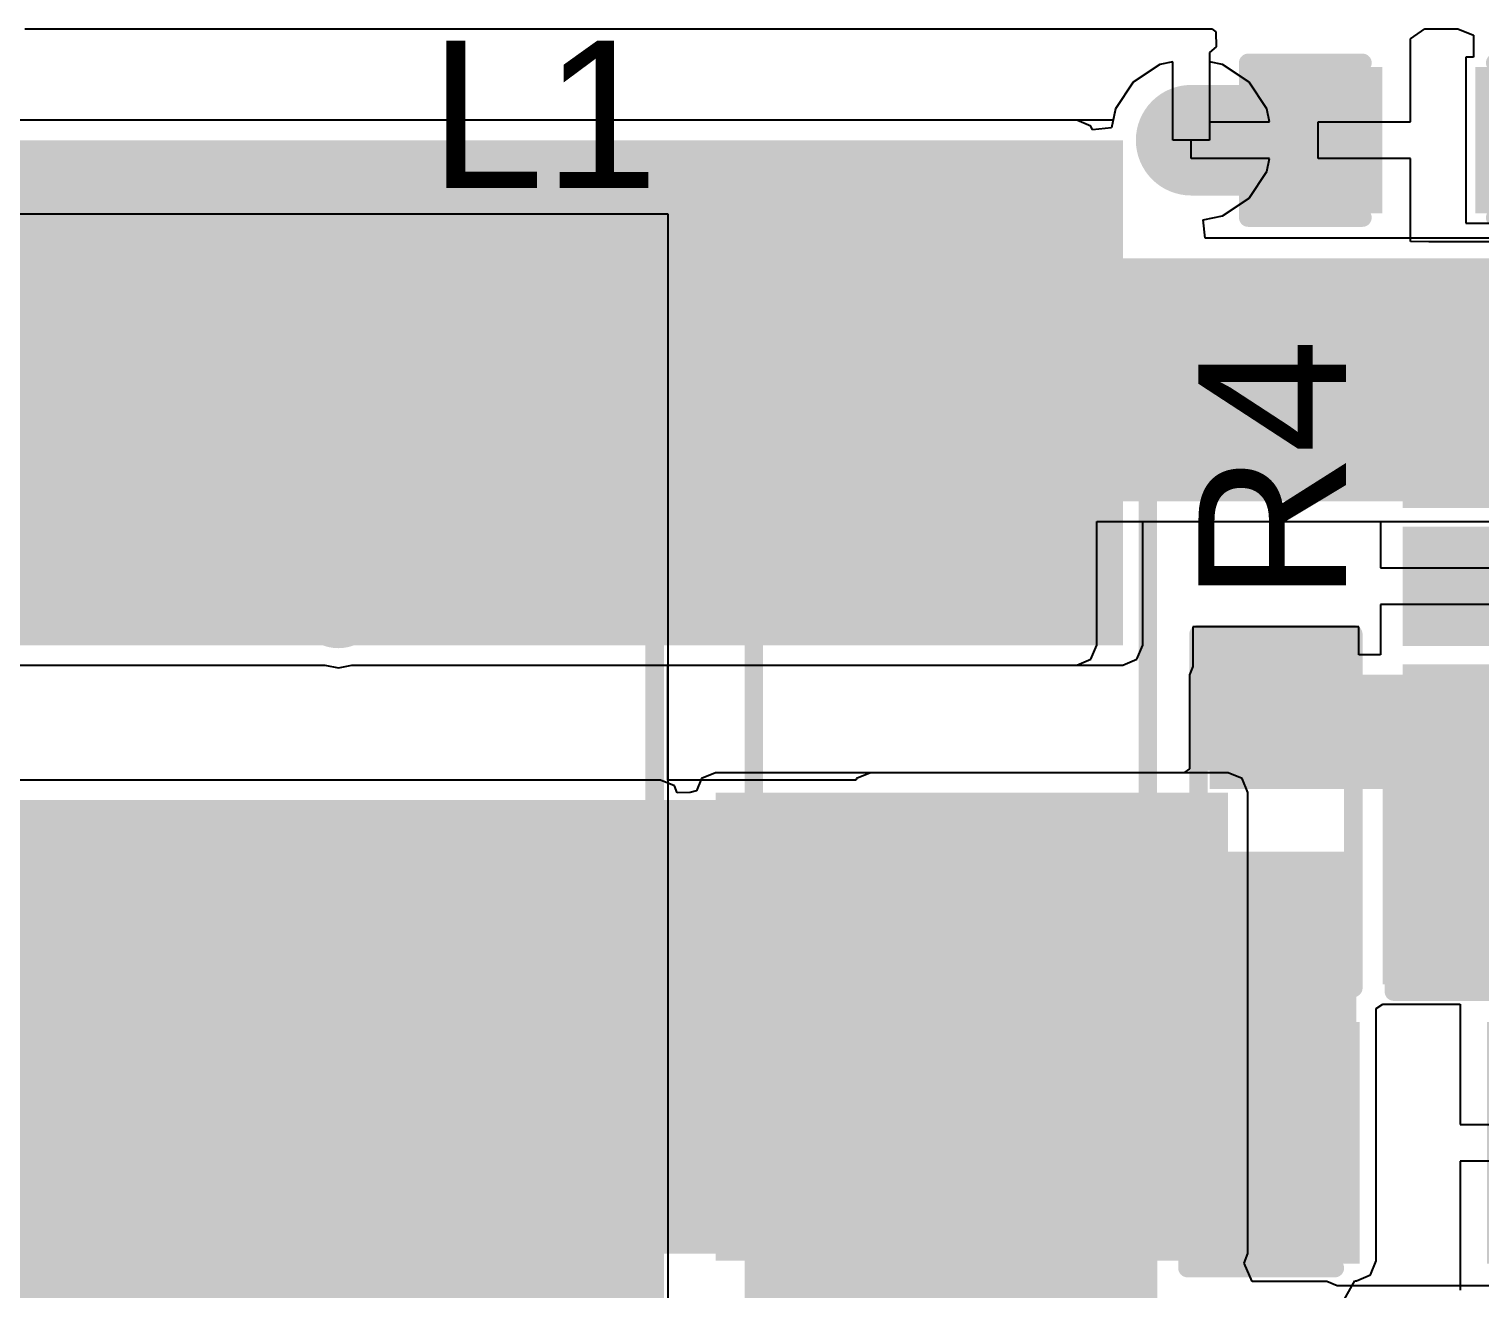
# Model space of a CAD drawing. Header units: millimetres. Extents: x -0.26 to 4.68, y -0.29 to 2.93.
# Drawn here: x 0.5137 to 0.9071, y 0.5146 to 0.8562 of the extents above; entities that cross this region are included whole.
import ezdxf

# ---------------------------------------------------------------- set-up
doc = ezdxf.new("R2010")
doc.units = ezdxf.units.MM
doc.header["$MEASUREMENT"] = 0
for name, color, linetype in [('BottomLayer', 5, 'Continuous'), ('BottomSolder', 6, 'Continuous'), ('TopLayer', 1, 'Continuous'), ('TopOverlay', 2, 'Continuous'), ('TopPaste', 8, 'Continuous'), ('TopSolder', 216, 'Continuous'), ('ViaHoleLayer', 16, 'Continuous')]:
    doc.layers.add(name, color=color, linetype=linetype)
doc.styles.add('Arial', font='arial.ttf', dxfattribs={"height": 0.2})

# ---------------------------------------------------------------- blocks, each defined once
blk = doc.blocks.new('C___0805_20')
at = {"layer": 'TopLayer'}
for points in [[(-0.06, 0.03), (-0.02, 0.03), (-0.02, -0.03), (-0.06, -0.03)], [(0.02, 0.03), (0.06, 0.03), (0.06, -0.03), (0.02, -0.03)]]:
    blk.add_hatch(color=1, dxfattribs=at).paths.add_polyline_path(points)
at = {"layer": 'TopPaste'}
for points in [[(-0.06, 0.03), (-0.02, 0.03), (-0.02, -0.03), (-0.06, -0.03)], [(0.02, 0.03), (0.06, 0.03), (0.06, -0.03), (0.02, -0.03)]]:
    blk.add_hatch(color=8, dxfattribs=at).paths.add_polyline_path(points)
at = {"layer": 'TopSolder'}
for points in [[(-0.06276, 0.03276), (-0.01724, 0.03276), (-0.01724, -0.03276), (-0.06276, -0.03276)], [(0.01724, 0.03276), (0.06276, 0.03276), (0.06276, -0.03276), (0.01724, -0.03276)]]:
    blk.add_hatch(color=216, dxfattribs=at).paths.add_polyline_path(points)
at = {"layer": 'TopOverlay', "const_width": 0.005}
for points in [[(-0.064, 0.034), (-0.024, 0.034)], [(-0.064, -0.034), (-0.064, 0.034)], [(0.024, 0.034), (0.064, 0.034)], [(0.064, -0.034), (0.064, 0.034)], [(-0.064, -0.034), (-0.024, -0.034)], [(0.024, -0.034), (0.064, -0.034)]]:
    blk.add_lwpolyline(points, dxfattribs=at)
at = {"layer": 'TopOverlay', "const_width": 0.0025}
for points in [[(-0.06525, 0.034, 1), (-0.06275, 0.034, 1)], [(-0.06525, 0.034, 1), (-0.06275, 0.034, 1)], [(-0.02525, 0.034, 1), (-0.02275, 0.034, 1)], [(0.02275, 0.034, 1), (0.02525, 0.034, 1)], [(0.06275, 0.034, 1), (0.06525, 0.034, 1)], [(0.06275, 0.034, 1), (0.06525, 0.034, 1)], [(-0.06525, -0.034, 1), (-0.06275, -0.034, 1)], [(-0.06525, -0.034, 1), (-0.06275, -0.034, 1)], [(-0.02525, -0.034, 1), (-0.02275, -0.034, 1)], [(0.02275, -0.034, 1), (0.02525, -0.034, 1)], [(0.06275, -0.034, 1), (0.06525, -0.034, 1)], [(0.06275, -0.034, 1), (0.06525, -0.034, 1)]]:
    blk.add_lwpolyline(points, format="xyb", close=True, dxfattribs=at)
blk = doc.blocks.new('SOT_23_6_34')
at = {"layer": 'TopLayer'}
for points in [[(-0.07559, 0.04961), (-0.02756, 0.04961), (-0.02756, 0.0252), (-0.07559, 0.0252)], [(0.02756, 0.04961), (0.07559, 0.04961), (0.07559, 0.0252), (0.02756, 0.0252)], [(-0.07559, 0.0122), (-0.02756, 0.0122), (-0.02756, -0.0122), (-0.07559, -0.0122)], [(0.02756, 0.0122), (0.07559, 0.0122), (0.07559, -0.0122), (0.02756, -0.0122)], [(-0.07559, -0.0252), (-0.02756, -0.0252), (-0.02756, -0.04961), (-0.07559, -0.04961)], [(0.02756, -0.0252), (0.07559, -0.0252), (0.07559, -0.04961), (0.02756, -0.04961)]]:
    blk.add_hatch(color=1, dxfattribs=at).paths.add_polyline_path(points)
at = {"layer": 'TopPaste'}
for points in [[(-0.07559, 0.04961), (-0.02756, 0.04961), (-0.02756, 0.0252), (-0.07559, 0.0252)], [(0.02756, 0.04961), (0.07559, 0.04961), (0.07559, 0.0252), (0.02756, 0.0252)], [(-0.07559, 0.0122), (-0.02756, 0.0122), (-0.02756, -0.0122), (-0.07559, -0.0122)], [(0.02756, 0.0122), (0.07559, 0.0122), (0.07559, -0.0122), (0.02756, -0.0122)], [(-0.07559, -0.0252), (-0.02756, -0.0252), (-0.02756, -0.04961), (-0.07559, -0.04961)], [(0.02756, -0.0252), (0.07559, -0.0252), (0.07559, -0.04961), (0.02756, -0.04961)]]:
    blk.add_hatch(color=8, dxfattribs=at).paths.add_polyline_path(points)
at = {"layer": 'TopSolder'}
for points in [[(-0.07959, 0.05361), (-0.02356, 0.05361), (-0.02356, 0.0212), (-0.07959, 0.0212)], [(0.02356, 0.05361), (0.07959, 0.05361), (0.07959, 0.0212), (0.02356, 0.0212)], [(-0.07959, 0.0162), (-0.02356, 0.0162), (-0.02356, -0.0162), (-0.07959, -0.0162)], [(0.02356, 0.0162), (0.07959, 0.0162), (0.07959, -0.0162), (0.02356, -0.0162)], [(-0.07959, -0.0212), (-0.02356, -0.0212), (-0.02356, -0.05361), (-0.07959, -0.05361)], [(0.02356, -0.0212), (0.07959, -0.0212), (0.07959, -0.05361), (0.02356, -0.05361)]]:
    blk.add_hatch(color=216, dxfattribs=at).paths.add_polyline_path(points)
at = {"layer": 'TopOverlay', "const_width": 0.005}
for points in [[(-0.035, 0.06), (0.034, 0.06)], [(-0.035, 0.05606), (-0.035, 0.06)], [(0.034, 0.05606), (0.034, 0.06)], [(-0.086, 0.043), (-0.081, 0.038)], [(-0.086, 0.033), (-0.086, 0.043)], [(-0.086, 0.033), (-0.081, 0.038)], [(-0.035, -0.06), (-0.035, -0.05606)], [(0.034, -0.06), (0.034, -0.05606)], [(-0.035, -0.06), (0.034, -0.06)]]:
    blk.add_lwpolyline(points, dxfattribs=at)
at = {"layer": 'TopOverlay', "const_width": 0.0025}
for points in [[(-0.03625, 0.06, 1), (-0.03375, 0.06, 1)], [(-0.03625, 0.06, 1), (-0.03375, 0.06, 1)], [(0.03275, 0.06, 1), (0.03525, 0.06, 1)], [(0.03275, 0.06, 1), (0.03525, 0.06, 1)], [(-0.03625, 0.05606, 1), (-0.03375, 0.05606, 1)], [(0.03275, 0.05606, 1), (0.03525, 0.05606, 1)], [(-0.08725, 0.043, 1), (-0.08475, 0.043, 1)], [(-0.08725, 0.043, 1), (-0.08475, 0.043, 1)], [(-0.08225, 0.038, 1), (-0.07975, 0.038, 1)], [(-0.08225, 0.038, 1), (-0.07975, 0.038, 1)], [(-0.08725, 0.033, 1), (-0.08475, 0.033, 1)], [(-0.08725, 0.033, 1), (-0.08475, 0.033, 1)], [(-0.03625, -0.05606, 1), (-0.03375, -0.05606, 1)], [(0.03275, -0.05606, 1), (0.03525, -0.05606, 1)], [(-0.03625, -0.06, 1), (-0.03375, -0.06, 1)], [(-0.03625, -0.06, 1), (-0.03375, -0.06, 1)], [(0.03275, -0.06, 1), (0.03525, -0.06, 1)], [(0.03275, -0.06, 1), (0.03525, -0.06, 1)]]:
    blk.add_lwpolyline(points, format="xyb", close=True, dxfattribs=at)
blk = doc.blocks.new('R___0603_78')
at = {"layer": 'TopLayer'}
for points in [[(-0.015, 0.0175), (-0.015, -0.0175), (-0.045, -0.0175), (-0.045, 0.0175)], [(0.045, 0.0175), (0.045, -0.0175), (0.015, -0.0175), (0.015, 0.0175)]]:
    blk.add_hatch(color=1, dxfattribs=at).paths.add_polyline_path(points)
at = {"layer": 'TopPaste'}
for points in [[(-0.015, 0.0175), (-0.015, -0.0175), (-0.045, -0.0175), (-0.045, 0.0175)], [(0.045, 0.0175), (0.045, -0.0175), (0.015, -0.0175), (0.015, 0.0175)]]:
    blk.add_hatch(color=8, dxfattribs=at).paths.add_polyline_path(points)
at = {"layer": 'TopSolder'}
for points in [[(-0.011, 0.0215), (-0.011, -0.0215), (-0.049, -0.0215), (-0.049, 0.0215)], [(0.049, 0.0215), (0.049, -0.0215), (0.011, -0.0215), (0.011, 0.0215)]]:
    blk.add_hatch(color=216, dxfattribs=at).paths.add_polyline_path(points)
at = {"layer": 'TopOverlay', "const_width": 0.005}
for points in [[(0.048, 0.021), (-0.048, 0.021)], [(-0.048, 0.021), (-0.048, -0.021)], [(0.048, 0.021), (0.048, -0.021)], [(0.048, -0.021), (-0.048, -0.021)]]:
    blk.add_lwpolyline(points, dxfattribs=at)
at = {"layer": 'TopOverlay', "const_width": 0.0025}
for points in [[(-0.04925, 0.021, 1), (-0.04675, 0.021, 1)], [(-0.04925, 0.021, 1), (-0.04675, 0.021, 1)], [(0.04675, 0.021, 1), (0.04925, 0.021, 1)], [(0.04675, 0.021, 1), (0.04925, 0.021, 1)], [(-0.04925, -0.021, 1), (-0.04675, -0.021, 1)], [(-0.04925, -0.021, 1), (-0.04675, -0.021, 1)], [(0.04675, -0.021, 1), (0.04925, -0.021, 1)], [(0.04675, -0.021, 1), (0.04925, -0.021, 1)]]:
    blk.add_lwpolyline(points, format="xyb", close=True, dxfattribs=at)
blk = doc.blocks.new('R___0603_79')
at = {"layer": 'TopLayer'}
for points in [[(-0.015, 0.0175), (-0.015, -0.0175), (-0.045, -0.0175), (-0.045, 0.0175)], [(0.045, 0.0175), (0.045, -0.0175), (0.015, -0.0175), (0.015, 0.0175)]]:
    blk.add_hatch(color=1, dxfattribs=at).paths.add_polyline_path(points)
at = {"layer": 'TopPaste'}
for points in [[(-0.015, 0.0175), (-0.015, -0.0175), (-0.045, -0.0175), (-0.045, 0.0175)], [(0.045, 0.0175), (0.045, -0.0175), (0.015, -0.0175), (0.015, 0.0175)]]:
    blk.add_hatch(color=8, dxfattribs=at).paths.add_polyline_path(points)
at = {"layer": 'TopSolder'}
for points in [[(-0.011, 0.0215), (-0.011, -0.0215), (-0.049, -0.0215), (-0.049, 0.0215)], [(0.049, 0.0215), (0.049, -0.0215), (0.011, -0.0215), (0.011, 0.0215)]]:
    blk.add_hatch(color=216, dxfattribs=at).paths.add_polyline_path(points)
at = {"layer": 'TopOverlay', "const_width": 0.005}
for points in [[(-0.048, 0.021), (0.048, 0.021)], [(-0.048, 0.021), (-0.048, -0.021)], [(0.048, 0.021), (0.048, -0.021)], [(-0.048, -0.021), (0.048, -0.021)]]:
    blk.add_lwpolyline(points, dxfattribs=at)
at = {"layer": 'TopOverlay', "const_width": 0.0025}
for points in [[(-0.04925, 0.021, 1), (-0.04675, 0.021, 1)], [(-0.04925, 0.021, 1), (-0.04675, 0.021, 1)], [(0.04675, 0.021, 1), (0.04925, 0.021, 1)], [(0.04675, 0.021, 1), (0.04925, 0.021, 1)], [(-0.04925, -0.021, 1), (-0.04675, -0.021, 1)], [(-0.04925, -0.021, 1), (-0.04675, -0.021, 1)], [(0.04675, -0.021, 1), (0.04925, -0.021, 1)], [(0.04675, -0.021, 1), (0.04925, -0.021, 1)]]:
    blk.add_lwpolyline(points, format="xyb", close=True, dxfattribs=at)
blk = doc.blocks.new('SMRH74_220MT_101')
at = {"layer": 'TopLayer'}
for points in [[(-0.16535, 0.04921), (-0.08661, 0.04921), (-0.08661, -0.04921), (-0.16535, -0.04921)], [(0.08661, 0.04921), (0.16535, 0.04921), (0.16535, -0.04921), (0.08661, -0.04921)]]:
    blk.add_hatch(color=1, dxfattribs=at).paths.add_polyline_path(points)
at = {"layer": 'TopPaste'}
for points in [[(-0.16535, 0.04921), (-0.08661, 0.04921), (-0.08661, -0.04921), (-0.16535, -0.04921)], [(0.08661, 0.04921), (0.16535, 0.04921), (0.16535, -0.04921), (0.08661, -0.04921)]]:
    blk.add_hatch(color=8, dxfattribs=at).paths.add_polyline_path(points)
at = {"layer": 'TopSolder'}
for points in [[(-0.16935, 0.05321), (-0.08261, 0.05321), (-0.08261, -0.05321), (-0.16935, -0.05321)], [(0.08261, 0.05321), (0.16935, 0.05321), (0.16935, -0.05321), (0.08261, -0.05321)]]:
    blk.add_hatch(color=216, dxfattribs=at).paths.add_polyline_path(points)
at = {"layer": 'TopOverlay', "const_width": 0.005}
for points in [[(-0.14764, 0.05736), (-0.14764, 0.14764)], [(0.14764, 0.14764), (-0.14764, 0.14764)], [(0.14764, 0.05736), (0.14764, 0.14764)], [(-0.14764, -0.14764), (-0.14764, -0.05736)], [(0.14764, -0.14764), (0.14764, -0.05736)], [(0.14764, -0.14764), (-0.14764, -0.14764)]]:
    blk.add_lwpolyline(points, dxfattribs=at)
at = {"layer": 'TopOverlay', "const_width": 0.0025}
for points in [[(-0.14889, 0.14764, 1), (-0.14639, 0.14764, 1)], [(-0.14889, 0.14764, 1), (-0.14639, 0.14764, 1)], [(0.14639, 0.14764, 1), (0.14889, 0.14764, 1)], [(0.14639, 0.14764, 1), (0.14889, 0.14764, 1)], [(-0.14889, 0.05736, 1), (-0.14639, 0.05736, 1)], [(0.14639, 0.05736, 1), (0.14889, 0.05736, 1)], [(-0.14889, -0.05736, 1), (-0.14639, -0.05736, 1)], [(0.14639, -0.05736, 1), (0.14889, -0.05736, 1)], [(-0.14889, -0.14764, 1), (-0.14639, -0.14764, 1)], [(-0.14889, -0.14764, 1), (-0.14639, -0.14764, 1)], [(0.14639, -0.14764, 1), (0.14889, -0.14764, 1)], [(0.14639, -0.14764, 1), (0.14889, -0.14764, 1)]]:
    blk.add_lwpolyline(points, format="xyb", close=True, dxfattribs=at)
blk = doc.blocks.new('SMA_144')
at = {"layer": 'TopLayer'}
for points in [[(-0.12795, 0.03346), (-0.02953, 0.03346), (-0.02953, -0.03346), (-0.12795, -0.03346)], [(0.02953, 0.03346), (0.12795, 0.03346), (0.12795, -0.03346), (0.02953, -0.03346)]]:
    blk.add_hatch(color=1, dxfattribs=at).paths.add_polyline_path(points)
at = {"layer": 'TopOverlay'}
for points in [[(-0.175, -0.05597), (-0.12906, -0.05597), (-0.12906, 0.05598), (-0.175, 0.05598)], [(-0.12992, 0.03638), (-0.1022, 0.03638), (-0.1022, 0.05598), (-0.12992, 0.05598)], [(-0.12992, -0.05598), (-0.1022, -0.05598), (-0.1022, -0.03638), (-0.12992, -0.03638)]]:
    blk.add_hatch(color=2, dxfattribs=at).paths.add_polyline_path(points)
at = {"layer": 'TopPaste'}
for points in [[(-0.12795, 0.03346), (-0.02953, 0.03346), (-0.02953, -0.03346), (-0.12795, -0.03346)], [(0.02953, 0.03346), (0.12795, 0.03346), (0.12795, -0.03346), (0.02953, -0.03346)]]:
    blk.add_hatch(color=8, dxfattribs=at).paths.add_polyline_path(points)
at = {"layer": 'TopSolder'}
for points in [[(-0.13195, 0.03746), (-0.02553, 0.03746), (-0.02553, -0.03746), (-0.13195, -0.03746)], [(0.02553, 0.03746), (0.13195, 0.03746), (0.13195, -0.03746), (0.02553, -0.03746)]]:
    blk.add_hatch(color=216, dxfattribs=at).paths.add_polyline_path(points)
at = {"layer": 'TopOverlay', "const_width": 0.005}
for points in [[(-0.10465, 0.05345), (0.08115, 0.05345)], [(0.08115, 0.05345), (0.08115, 0.03985)], [(0.08115, -0.03985), (0.08115, -0.05345)], [(-0.10465, -0.05345), (0.08115, -0.05345)]]:
    blk.add_lwpolyline(points, dxfattribs=at)
at = {"layer": 'TopOverlay', "const_width": 0.0025}
for points in [[(-0.1059, 0.05345, 1), (-0.1034, 0.05345, 1)], [(0.0799, 0.05345, 1), (0.0824, 0.05345, 1)], [(0.0799, 0.05345, 1), (0.0824, 0.05345, 1)], [(0.0799, 0.03985, 1), (0.0824, 0.03985, 1)], [(0.0799, -0.03985, 1), (0.0824, -0.03985, 1)], [(-0.1059, -0.05345, 1), (-0.1034, -0.05345, 1)], [(0.0799, -0.05345, 1), (0.0824, -0.05345, 1)], [(0.0799, -0.05345, 1), (0.0824, -0.05345, 1)]]:
    blk.add_lwpolyline(points, format="xyb", close=True, dxfattribs=at)
blk = doc.blocks.new('C___0603_166')
at = {"layer": 'TopLayer'}
for points in [[(-0.015, 0.0175), (-0.015, -0.0175), (-0.045, -0.0175), (-0.045, 0.0175)], [(0.045, 0.0175), (0.045, -0.0175), (0.015, -0.0175), (0.015, 0.0175)]]:
    blk.add_hatch(color=1, dxfattribs=at).paths.add_polyline_path(points)
at = {"layer": 'TopPaste'}
for points in [[(-0.015, 0.0175), (-0.015, -0.0175), (-0.045, -0.0175), (-0.045, 0.0175)], [(0.045, 0.0175), (0.045, -0.0175), (0.015, -0.0175), (0.015, 0.0175)]]:
    blk.add_hatch(color=8, dxfattribs=at).paths.add_polyline_path(points)
at = {"layer": 'TopSolder'}
for points in [[(-0.01264, 0.01986), (-0.01264, -0.01986), (-0.04736, -0.01986), (-0.04736, 0.01986)], [(0.04736, 0.01986), (0.04736, -0.01986), (0.01264, -0.01986), (0.01264, 0.01986)]]:
    blk.add_hatch(color=216, dxfattribs=at).paths.add_polyline_path(points)
at = {"layer": 'TopOverlay', "const_width": 0.005}
for points in [[(-0.049, 0.021), (-0.018, 0.021)], [(-0.049, -0.021), (-0.049, 0.021)], [(0.018, 0.021), (0.049, 0.021)], [(0.049, -0.021), (0.049, 0.021)], [(-0.049, -0.021), (-0.018, -0.021)], [(0.018, -0.021), (0.049, -0.021)]]:
    blk.add_lwpolyline(points, dxfattribs=at)
at = {"layer": 'TopOverlay', "const_width": 0.0025}
for points in [[(-0.05025, 0.021, 1), (-0.04775, 0.021, 1)], [(-0.05025, 0.021, 1), (-0.04775, 0.021, 1)], [(-0.01925, 0.021, 1), (-0.01675, 0.021, 1)], [(0.01675, 0.021, 1), (0.01925, 0.021, 1)], [(0.04775, 0.021, 1), (0.05025, 0.021, 1)], [(0.04775, 0.021, 1), (0.05025, 0.021, 1)], [(-0.05025, -0.021, 1), (-0.04775, -0.021, 1)], [(-0.05025, -0.021, 1), (-0.04775, -0.021, 1)], [(-0.01925, -0.021, 1), (-0.01675, -0.021, 1)], [(0.01675, -0.021, 1), (0.01925, -0.021, 1)], [(0.04775, -0.021, 1), (0.05025, -0.021, 1)], [(0.04775, -0.021, 1), (0.05025, -0.021, 1)]]:
    blk.add_lwpolyline(points, format="xyb", close=True, dxfattribs=at)

msp = doc.modelspace()

# ---------------------------------------------------------------- hatches: boundary and pattern name
at = {"layer": 'BottomLayer'}
h = msp.add_hatch(color=5, dxfattribs=at)
edge = h.paths.add_edge_path()
edge.add_arc((0.829, 0.826), 0.01181, 0, 360)
for points in [[(0.425, 0.689), (0.81047, 0.689), (0.81047, 0.826), (0.425, 0.826)], [(0.798, 0.728), (0.944, 0.728), (0.944, 0.794), (0.798, 0.794)], [(0.12982, 0.52395), (0.76282, 0.52395), (0.76282, 0.647), (0.12982, 0.647)], [(0.742, 0.52395), (0.839, 0.52395), (0.839, 0.649), (0.742, 0.649)]]:
    msp.add_hatch(color=5, dxfattribs=at).paths.add_polyline_path(points)
h = msp.add_hatch(color=5, dxfattribs=at)
edge = h.paths.add_edge_path()
edge.add_arc((0.59765, 0.812), 0.01181, 0, 360)
h = msp.add_hatch(color=5, dxfattribs=at)
edge = h.paths.add_edge_path()
edge.add_arc((0.63065, 0.813), 0.01181, 0, 360)
h = msp.add_hatch(color=5, dxfattribs=at)
edge = h.paths.add_edge_path()
edge.add_arc((0.59765, 0.784), 0.01181, 0, 360)
h = msp.add_hatch(color=5, dxfattribs=at)
edge = h.paths.add_edge_path()
edge.add_arc((0.63065, 0.785), 0.01181, 0, 360)
h = msp.add_hatch(color=5, dxfattribs=at)
edge = h.paths.add_edge_path()
edge.add_arc((0.817, 0.778), 0.01181, 0, 360)
h = msp.add_hatch(color=5, dxfattribs=at)
edge = h.paths.add_edge_path()
edge.add_arc((0.845, 0.778), 0.01181, 0, 360)
h = msp.add_hatch(color=5, dxfattribs=at)
edge = h.paths.add_edge_path()
edge.add_arc((0.873, 0.778), 0.01181, 0, 360)
h = msp.add_hatch(color=5, dxfattribs=at)
edge = h.paths.add_edge_path()
edge.add_arc((0.901, 0.778), 0.01181, 0, 360)
h = msp.add_hatch(color=5, dxfattribs=at)
edge = h.paths.add_edge_path()
edge.add_arc((0.59765, 0.756), 0.01181, 0, 360)
h = msp.add_hatch(color=5, dxfattribs=at)
edge = h.paths.add_edge_path()
edge.add_arc((0.63065, 0.757), 0.01181, 0, 360)
h = msp.add_hatch(color=5, dxfattribs=at)
edge = h.paths.add_edge_path()
edge.add_arc((0.59765, 0.728), 0.01181, 0, 360)
h = msp.add_hatch(color=5, dxfattribs=at)
edge = h.paths.add_edge_path()
edge.add_arc((0.63065, 0.729), 0.01181, 0, 360)
h = msp.add_hatch(color=5, dxfattribs=at)
edge = h.paths.add_edge_path()
edge.add_arc((0.63065, 0.701), 0.01181, 0, 360)
h = msp.add_hatch(color=5, dxfattribs=at)
edge = h.paths.add_edge_path()
edge.add_arc((0.59765, 0.7), 0.01181, 0, 360)
h = msp.add_hatch(color=5, dxfattribs=at)
edge = h.paths.add_edge_path()
edge.add_arc((0.71365, 0.635), 0.01181, 0, 360)
h = msp.add_hatch(color=5, dxfattribs=at)
edge = h.paths.add_edge_path()
edge.add_arc((0.814, 0.635), 0.01181, 0, 360)
h = msp.add_hatch(color=5, dxfattribs=at)
edge = h.paths.add_edge_path()
edge.add_arc((0.71365, 0.61), 0.01181, 0, 360)
h = msp.add_hatch(color=5, dxfattribs=at)
edge = h.paths.add_edge_path()
edge.add_arc((0.814, 0.61), 0.01181, 0, 360)
h = msp.add_hatch(color=5, dxfattribs=at)
edge = h.paths.add_edge_path()
edge.add_arc((0.71365, 0.585), 0.01181, 0, 360)
h = msp.add_hatch(color=5, dxfattribs=at)
edge = h.paths.add_edge_path()
edge.add_arc((0.814, 0.585), 0.01181, 0, 360)
h = msp.add_hatch(color=5, dxfattribs=at)
edge = h.paths.add_edge_path()
edge.add_arc((0.71365, 0.56), 0.01181, 0, 360)
h = msp.add_hatch(color=5, dxfattribs=at)
edge = h.paths.add_edge_path()
edge.add_arc((0.814, 0.56), 0.01181, 0, 360)
h = msp.add_hatch(color=5, dxfattribs=at)
edge = h.paths.add_edge_path()
edge.add_arc((0.71365, 0.535), 0.01181, 0, 360)
h = msp.add_hatch(color=5, dxfattribs=at)
edge = h.paths.add_edge_path()
edge.add_arc((0.814, 0.535), 0.01181, 0, 360)
at = {"layer": 'BottomSolder'}
h = msp.add_hatch(color=6, dxfattribs=at)
edge = h.paths.add_edge_path()
edge.add_arc((0.829, 0.826), 0.00591, 0, 360)
h = msp.add_hatch(color=6, dxfattribs=at)
edge = h.paths.add_edge_path()
edge.add_arc((0.63065, 0.813), 0.00591, 0, 360)
h = msp.add_hatch(color=6, dxfattribs=at)
edge = h.paths.add_edge_path()
edge.add_arc((0.59765, 0.812), 0.00591, 0, 360)
h = msp.add_hatch(color=6, dxfattribs=at)
edge = h.paths.add_edge_path()
edge.add_arc((0.63065, 0.785), 0.00591, 0, 360)
h = msp.add_hatch(color=6, dxfattribs=at)
edge = h.paths.add_edge_path()
edge.add_arc((0.59765, 0.784), 0.00591, 0, 360)
h = msp.add_hatch(color=6, dxfattribs=at)
edge = h.paths.add_edge_path()
edge.add_arc((0.817, 0.778), 0.00591, 0, 360)
h = msp.add_hatch(color=6, dxfattribs=at)
edge = h.paths.add_edge_path()
edge.add_arc((0.845, 0.778), 0.00591, 0, 360)
h = msp.add_hatch(color=6, dxfattribs=at)
edge = h.paths.add_edge_path()
edge.add_arc((0.873, 0.778), 0.00591, 0, 360)
h = msp.add_hatch(color=6, dxfattribs=at)
edge = h.paths.add_edge_path()
edge.add_arc((0.901, 0.778), 0.00591, 0, 360)
h = msp.add_hatch(color=6, dxfattribs=at)
edge = h.paths.add_edge_path()
edge.add_arc((0.59765, 0.756), 0.00591, 0, 360)
h = msp.add_hatch(color=6, dxfattribs=at)
edge = h.paths.add_edge_path()
edge.add_arc((0.63065, 0.757), 0.00591, 0, 360)
h = msp.add_hatch(color=6, dxfattribs=at)
edge = h.paths.add_edge_path()
edge.add_arc((0.59765, 0.728), 0.00591, 0, 360)
h = msp.add_hatch(color=6, dxfattribs=at)
edge = h.paths.add_edge_path()
edge.add_arc((0.63065, 0.729), 0.00591, 0, 360)
h = msp.add_hatch(color=6, dxfattribs=at)
edge = h.paths.add_edge_path()
edge.add_arc((0.59765, 0.7), 0.00591, 0, 360)
h = msp.add_hatch(color=6, dxfattribs=at)
edge = h.paths.add_edge_path()
edge.add_arc((0.63065, 0.701), 0.00591, 0, 360)
h = msp.add_hatch(color=6, dxfattribs=at)
edge = h.paths.add_edge_path()
edge.add_arc((0.71365, 0.635), 0.00591, 0, 360)
h = msp.add_hatch(color=6, dxfattribs=at)
edge = h.paths.add_edge_path()
edge.add_arc((0.814, 0.635), 0.00591, 0, 360)
h = msp.add_hatch(color=6, dxfattribs=at)
edge = h.paths.add_edge_path()
edge.add_arc((0.71365, 0.61), 0.00591, 0, 360)
h = msp.add_hatch(color=6, dxfattribs=at)
edge = h.paths.add_edge_path()
edge.add_arc((0.814, 0.61), 0.00591, 0, 360)
h = msp.add_hatch(color=6, dxfattribs=at)
edge = h.paths.add_edge_path()
edge.add_arc((0.71365, 0.585), 0.00591, 0, 360)
h = msp.add_hatch(color=6, dxfattribs=at)
edge = h.paths.add_edge_path()
edge.add_arc((0.814, 0.585), 0.00591, 0, 360)
h = msp.add_hatch(color=6, dxfattribs=at)
edge = h.paths.add_edge_path()
edge.add_arc((0.71365, 0.56), 0.00591, 0, 360)
h = msp.add_hatch(color=6, dxfattribs=at)
edge = h.paths.add_edge_path()
edge.add_arc((0.814, 0.56), 0.00591, 0, 360)
h = msp.add_hatch(color=6, dxfattribs=at)
edge = h.paths.add_edge_path()
edge.add_arc((0.71365, 0.535), 0.00591, 0, 360)
h = msp.add_hatch(color=6, dxfattribs=at)
edge = h.paths.add_edge_path()
edge.add_arc((0.814, 0.535), 0.00591, 0, 360)
at = {"layer": 'TopLayer'}
h = msp.add_hatch(color=1, dxfattribs=at)
edge = h.paths.add_edge_path()
edge.add_arc((0.829, 0.826), 0.01181, 0, 360)
for points in [[(0.425, 0.689), (0.798, 0.689), (0.798, 0.826), (0.425, 0.826)], [(0.943, 0.793), (0.788, 0.793), (0.788, 0.728), (0.943, 0.728)], [(0.834, 0.65), (0.94, 0.65), (0.94, 0.681), (0.834, 0.681)], [(0.92, 0.597), (0.92, 0.681), (0.881, 0.681), (0.881, 0.597)], [(0.38818, 0.427), (0.685, 0.427), (0.685, 0.647), (0.38818, 0.647)], [(0.7, 0.621), (0.827, 0.621), (0.827, 0.649), (0.7, 0.649)], [(0.723, 0.59), (0.799, 0.59), (0.799, 0.649), (0.723, 0.649)], [(0.7, 0.522), (0.87382, 0.522), (0.87382, 0.632), (0.7, 0.632)]]:
    msp.add_hatch(color=1, dxfattribs=at).paths.add_polyline_path(points)
h = msp.add_hatch(color=1, dxfattribs=at)
edge = h.paths.add_edge_path()
edge.add_arc((0.59765, 0.812), 0.01181, 0, 360)
h = msp.add_hatch(color=1, dxfattribs=at)
edge = h.paths.add_edge_path()
edge.add_arc((0.63065, 0.813), 0.01181, 0, 360)
h = msp.add_hatch(color=1, dxfattribs=at)
edge = h.paths.add_edge_path()
edge.add_arc((0.59765, 0.784), 0.01181, 0, 360)
h = msp.add_hatch(color=1, dxfattribs=at)
edge = h.paths.add_edge_path()
edge.add_arc((0.63065, 0.785), 0.01181, 0, 360)
h = msp.add_hatch(color=1, dxfattribs=at)
edge = h.paths.add_edge_path()
edge.add_arc((0.817, 0.778), 0.01181, 0, 360)
h = msp.add_hatch(color=1, dxfattribs=at)
edge = h.paths.add_edge_path()
edge.add_arc((0.845, 0.778), 0.01181, 0, 360)
h = msp.add_hatch(color=1, dxfattribs=at)
edge = h.paths.add_edge_path()
edge.add_arc((0.873, 0.778), 0.01181, 0, 360)
h = msp.add_hatch(color=1, dxfattribs=at)
edge = h.paths.add_edge_path()
edge.add_arc((0.901, 0.778), 0.01181, 0, 360)
h = msp.add_hatch(color=1, dxfattribs=at)
edge = h.paths.add_edge_path()
edge.add_arc((0.59765, 0.756), 0.01181, 0, 360)
h = msp.add_hatch(color=1, dxfattribs=at)
edge = h.paths.add_edge_path()
edge.add_arc((0.63065, 0.757), 0.01181, 0, 360)
h = msp.add_hatch(color=1, dxfattribs=at)
edge = h.paths.add_edge_path()
edge.add_arc((0.59765, 0.728), 0.01181, 0, 360)
h = msp.add_hatch(color=1, dxfattribs=at)
edge = h.paths.add_edge_path()
edge.add_arc((0.63065, 0.729), 0.01181, 0, 360)
h = msp.add_hatch(color=1, dxfattribs=at)
edge = h.paths.add_edge_path()
edge.add_arc((0.63065, 0.701), 0.01181, 0, 360)
h = msp.add_hatch(color=1, dxfattribs=at)
edge = h.paths.add_edge_path()
edge.add_arc((0.59765, 0.7), 0.01181, 0, 360)
h = msp.add_hatch(color=1, dxfattribs=at)
edge = h.paths.add_edge_path()
edge.add_arc((0.71365, 0.635), 0.01181, 0, 360)
h = msp.add_hatch(color=1, dxfattribs=at)
edge = h.paths.add_edge_path()
edge.add_arc((0.814, 0.635), 0.01181, 0, 360)
h = msp.add_hatch(color=1, dxfattribs=at)
edge = h.paths.add_edge_path()
edge.add_arc((0.71365, 0.61), 0.01181, 0, 360)
h = msp.add_hatch(color=1, dxfattribs=at)
edge = h.paths.add_edge_path()
edge.add_arc((0.814, 0.61), 0.01181, 0, 360)
h = msp.add_hatch(color=1, dxfattribs=at)
edge = h.paths.add_edge_path()
edge.add_arc((0.71365, 0.585), 0.01181, 0, 360)
h = msp.add_hatch(color=1, dxfattribs=at)
edge = h.paths.add_edge_path()
edge.add_arc((0.814, 0.585), 0.01181, 0, 360)
h = msp.add_hatch(color=1, dxfattribs=at)
edge = h.paths.add_edge_path()
edge.add_arc((0.71365, 0.56), 0.01181, 0, 360)
h = msp.add_hatch(color=1, dxfattribs=at)
edge = h.paths.add_edge_path()
edge.add_arc((0.814, 0.56), 0.01181, 0, 360)
h = msp.add_hatch(color=1, dxfattribs=at)
edge = h.paths.add_edge_path()
edge.add_arc((0.71365, 0.535), 0.01181, 0, 360)
h = msp.add_hatch(color=1, dxfattribs=at)
edge = h.paths.add_edge_path()
edge.add_arc((0.814, 0.535), 0.01181, 0, 360)
at = {"layer": 'TopSolder'}
h = msp.add_hatch(color=216, dxfattribs=at)
edge = h.paths.add_edge_path()
edge.add_arc((0.829, 0.826), 0.00591, 0, 360)
h = msp.add_hatch(color=216, dxfattribs=at)
edge = h.paths.add_edge_path()
edge.add_arc((0.63065, 0.813), 0.00591, 0, 360)
h = msp.add_hatch(color=216, dxfattribs=at)
edge = h.paths.add_edge_path()
edge.add_arc((0.59765, 0.812), 0.00591, 0, 360)
h = msp.add_hatch(color=216, dxfattribs=at)
edge = h.paths.add_edge_path()
edge.add_arc((0.63065, 0.785), 0.00591, 0, 360)
h = msp.add_hatch(color=216, dxfattribs=at)
edge = h.paths.add_edge_path()
edge.add_arc((0.59765, 0.784), 0.00591, 0, 360)
h = msp.add_hatch(color=216, dxfattribs=at)
edge = h.paths.add_edge_path()
edge.add_arc((0.817, 0.778), 0.00591, 0, 360)
h = msp.add_hatch(color=216, dxfattribs=at)
edge = h.paths.add_edge_path()
edge.add_arc((0.845, 0.778), 0.00591, 0, 360)
h = msp.add_hatch(color=216, dxfattribs=at)
edge = h.paths.add_edge_path()
edge.add_arc((0.873, 0.778), 0.00591, 0, 360)
h = msp.add_hatch(color=216, dxfattribs=at)
edge = h.paths.add_edge_path()
edge.add_arc((0.901, 0.778), 0.00591, 0, 360)
h = msp.add_hatch(color=216, dxfattribs=at)
edge = h.paths.add_edge_path()
edge.add_arc((0.59765, 0.756), 0.00591, 0, 360)
h = msp.add_hatch(color=216, dxfattribs=at)
edge = h.paths.add_edge_path()
edge.add_arc((0.63065, 0.757), 0.00591, 0, 360)
h = msp.add_hatch(color=216, dxfattribs=at)
edge = h.paths.add_edge_path()
edge.add_arc((0.59765, 0.728), 0.00591, 0, 360)
h = msp.add_hatch(color=216, dxfattribs=at)
edge = h.paths.add_edge_path()
edge.add_arc((0.63065, 0.729), 0.00591, 0, 360)
h = msp.add_hatch(color=216, dxfattribs=at)
edge = h.paths.add_edge_path()
edge.add_arc((0.59765, 0.7), 0.00591, 0, 360)
h = msp.add_hatch(color=216, dxfattribs=at)
edge = h.paths.add_edge_path()
edge.add_arc((0.63065, 0.701), 0.00591, 0, 360)
h = msp.add_hatch(color=216, dxfattribs=at)
edge = h.paths.add_edge_path()
edge.add_arc((0.71365, 0.635), 0.00591, 0, 360)
h = msp.add_hatch(color=216, dxfattribs=at)
edge = h.paths.add_edge_path()
edge.add_arc((0.814, 0.635), 0.00591, 0, 360)
h = msp.add_hatch(color=216, dxfattribs=at)
edge = h.paths.add_edge_path()
edge.add_arc((0.71365, 0.61), 0.00591, 0, 360)
h = msp.add_hatch(color=216, dxfattribs=at)
edge = h.paths.add_edge_path()
edge.add_arc((0.814, 0.61), 0.00591, 0, 360)
h = msp.add_hatch(color=216, dxfattribs=at)
edge = h.paths.add_edge_path()
edge.add_arc((0.71365, 0.585), 0.00591, 0, 360)
h = msp.add_hatch(color=216, dxfattribs=at)
edge = h.paths.add_edge_path()
edge.add_arc((0.814, 0.585), 0.00591, 0, 360)
h = msp.add_hatch(color=216, dxfattribs=at)
edge = h.paths.add_edge_path()
edge.add_arc((0.71365, 0.56), 0.00591, 0, 360)
h = msp.add_hatch(color=216, dxfattribs=at)
edge = h.paths.add_edge_path()
edge.add_arc((0.814, 0.56), 0.00591, 0, 360)
h = msp.add_hatch(color=216, dxfattribs=at)
edge = h.paths.add_edge_path()
edge.add_arc((0.71365, 0.535), 0.00591, 0, 360)
h = msp.add_hatch(color=216, dxfattribs=at)
edge = h.paths.add_edge_path()
edge.add_arc((0.814, 0.535), 0.00591, 0, 360)
at = {"layer": 'ViaHoleLayer'}
h = msp.add_hatch(color=16, dxfattribs=at)
edge = h.paths.add_edge_path()
edge.add_arc((0.829, 0.826), 0.00591, 0, 360)
h = msp.add_hatch(color=16, dxfattribs=at)
edge = h.paths.add_edge_path()
edge.add_arc((0.63065, 0.813), 0.00591, 0, 360)
h = msp.add_hatch(color=16, dxfattribs=at)
edge = h.paths.add_edge_path()
edge.add_arc((0.59765, 0.812), 0.00591, 0, 360)
h = msp.add_hatch(color=16, dxfattribs=at)
edge = h.paths.add_edge_path()
edge.add_arc((0.63065, 0.785), 0.00591, 0, 360)
h = msp.add_hatch(color=16, dxfattribs=at)
edge = h.paths.add_edge_path()
edge.add_arc((0.59765, 0.784), 0.00591, 0, 360)
h = msp.add_hatch(color=16, dxfattribs=at)
edge = h.paths.add_edge_path()
edge.add_arc((0.817, 0.778), 0.00591, 0, 360)
h = msp.add_hatch(color=16, dxfattribs=at)
edge = h.paths.add_edge_path()
edge.add_arc((0.845, 0.778), 0.00591, 0, 360)
h = msp.add_hatch(color=16, dxfattribs=at)
edge = h.paths.add_edge_path()
edge.add_arc((0.873, 0.778), 0.00591, 0, 360)
h = msp.add_hatch(color=16, dxfattribs=at)
edge = h.paths.add_edge_path()
edge.add_arc((0.901, 0.778), 0.00591, 0, 360)
h = msp.add_hatch(color=16, dxfattribs=at)
edge = h.paths.add_edge_path()
edge.add_arc((0.59765, 0.756), 0.00591, 0, 360)
h = msp.add_hatch(color=16, dxfattribs=at)
edge = h.paths.add_edge_path()
edge.add_arc((0.63065, 0.757), 0.00591, 0, 360)
h = msp.add_hatch(color=16, dxfattribs=at)
edge = h.paths.add_edge_path()
edge.add_arc((0.59765, 0.728), 0.00591, 0, 360)
h = msp.add_hatch(color=16, dxfattribs=at)
edge = h.paths.add_edge_path()
edge.add_arc((0.63065, 0.729), 0.00591, 0, 360)
h = msp.add_hatch(color=16, dxfattribs=at)
edge = h.paths.add_edge_path()
edge.add_arc((0.59765, 0.7), 0.00591, 0, 360)
h = msp.add_hatch(color=16, dxfattribs=at)
edge = h.paths.add_edge_path()
edge.add_arc((0.63065, 0.701), 0.00591, 0, 360)
h = msp.add_hatch(color=16, dxfattribs=at)
edge = h.paths.add_edge_path()
edge.add_arc((0.71365, 0.635), 0.00591, 0, 360)
h = msp.add_hatch(color=16, dxfattribs=at)
edge = h.paths.add_edge_path()
edge.add_arc((0.814, 0.635), 0.00591, 0, 360)
h = msp.add_hatch(color=16, dxfattribs=at)
edge = h.paths.add_edge_path()
edge.add_arc((0.71365, 0.61), 0.00591, 0, 360)
h = msp.add_hatch(color=16, dxfattribs=at)
edge = h.paths.add_edge_path()
edge.add_arc((0.814, 0.61), 0.00591, 0, 360)
h = msp.add_hatch(color=16, dxfattribs=at)
edge = h.paths.add_edge_path()
edge.add_arc((0.71365, 0.585), 0.00591, 0, 360)
h = msp.add_hatch(color=16, dxfattribs=at)
edge = h.paths.add_edge_path()
edge.add_arc((0.814, 0.585), 0.00591, 0, 360)
h = msp.add_hatch(color=16, dxfattribs=at)
edge = h.paths.add_edge_path()
edge.add_arc((0.71365, 0.56), 0.00591, 0, 360)
h = msp.add_hatch(color=16, dxfattribs=at)
edge = h.paths.add_edge_path()
edge.add_arc((0.814, 0.56), 0.00591, 0, 360)
h = msp.add_hatch(color=16, dxfattribs=at)
edge = h.paths.add_edge_path()
edge.add_arc((0.71365, 0.535), 0.00591, 0, 360)
h = msp.add_hatch(color=16, dxfattribs=at)
edge = h.paths.add_edge_path()
edge.add_arc((0.814, 0.535), 0.00591, 0, 360)

# ---------------------------------------------------------------- linework, layer by layer
at = {"layer": 'BottomLayer'}
for p, q in [((0.82049, 0.84655), (0.81328, 0.84172)), ((0.824, 0.84724), (0.82049, 0.84655)), ((0.824, 0.826), (0.824, 0.84724)), ((0.83751, 0.84655), (0.834, 0.84724)), ((0.834, 0.84724), (0.834, 0.831)), ((0.84472, 0.84172), (0.83751, 0.84655)), ((0.81328, 0.84172), (0.80845, 0.83451)), ((0.84955, 0.83451), (0.84472, 0.84172)), ((0.80845, 0.83451), (0.80784, 0.83141)), ((0.85024, 0.831), (0.84955, 0.83451)), ((0.80784, 0.83141), (0.43671, 0.83141)), ((0.834, 0.831), (0.85024, 0.831)), ((0.829, 0.826), (0.824, 0.826)), ((0.829, 0.821), (0.829, 0.826)), ((0.85024, 0.821), (0.829, 0.821)), ((0.84955, 0.81749), (0.85024, 0.821)), ((0.84472, 0.81028), (0.84955, 0.81749)), ((0.83751, 0.80545), (0.84472, 0.81028)), ((0.387, 0.806), (0.687, 0.806)), ((0.687, 0.806), (0.687, 0.502)), ((0.83227, 0.80441), (0.83751, 0.80545)), ((0.83276, 0.79941), (0.83227, 0.80441)), ((0.944, 0.79941), (0.83276, 0.79941)), ((0.81589, 0.689), (0.81589, 0.72259)), ((0.81589, 0.72259), (0.93351, 0.72259)), ((0.8143, 0.68517), (0.81589, 0.689)), ((0.81047, 0.68359), (0.8143, 0.68517)), ((0.687, 0.65241), (0.687, 0.68359)), ((0.687, 0.68359), (0.81047, 0.68359)), ((0.742, 0.65441), (0.73817, 0.65283)), ((0.839, 0.65441), (0.742, 0.65441)), ((0.84283, 0.65283), (0.839, 0.65441)), ((0.738, 0.65241), (0.687, 0.65241)), ((0.73817, 0.65283), (0.738, 0.65241)), ((0.84441, 0.649), (0.84283, 0.65283)), ((0.84441, 0.52395), (0.84441, 0.649)), ((0.84334, 0.52136), (0.84441, 0.52395)), ((0.8456, 0.51636), (0.84334, 0.52136)), ((0.86582, 0.51636), (0.8456, 0.51636)), ((0.86861, 0.51521), (0.86582, 0.51636)), ((0.95035, 0.51521), (0.86861, 0.51521))]:
    msp.add_line(p, q, dxfattribs=at)
at = {"layer": 'TopLayer'}
for p, q in [((0.51262, 0.85618), (0.54695, 0.85618)), ((0.54695, 0.85618), (0.54699, 0.85618)), ((0.54699, 0.85618), (0.55195, 0.85618)), ((0.55195, 0.85618), (0.55199, 0.85618)), ((0.55199, 0.85618), (0.58632, 0.85618)), ((0.58632, 0.85618), (0.58636, 0.85618)), ((0.58636, 0.85618), (0.59132, 0.85618)), ((0.59132, 0.85618), (0.59136, 0.85618)), ((0.59136, 0.85618), (0.62569, 0.85618)), ((0.62569, 0.85618), (0.62573, 0.85618)), ((0.62573, 0.85618), (0.63069, 0.85618)), ((0.63069, 0.85618), (0.63073, 0.85618)), ((0.63073, 0.85618), (0.66506, 0.85618)), ((0.66506, 0.85618), (0.6651, 0.85618)), ((0.6651, 0.85618), (0.67006, 0.85618)), ((0.67006, 0.85618), (0.6701, 0.85618)), ((0.6701, 0.85618), (0.70447, 0.85618)), ((0.70447, 0.85618), (0.70447, 0.85618)), ((0.70447, 0.85618), (0.70943, 0.85618)), ((0.70943, 0.85618), (0.70943, 0.85618)), ((0.70943, 0.85618), (0.7438, 0.85618)), ((0.7438, 0.85618), (0.74384, 0.85618)), ((0.74384, 0.85618), (0.7488, 0.85618)), ((0.7488, 0.85618), (0.74884, 0.85618)), ((0.74884, 0.85618), (0.78317, 0.85618)), ((0.78317, 0.85618), (0.78321, 0.85618)), ((0.78321, 0.85618), (0.78817, 0.85618)), ((0.78817, 0.85618), (0.78821, 0.85618)), ((0.78821, 0.85618), (0.82254, 0.85618)), ((0.82254, 0.85618), (0.82258, 0.85618)), ((0.82258, 0.85618), (0.82754, 0.85618)), ((0.82754, 0.85618), (0.82758, 0.85618)), ((0.82758, 0.85618), (0.83459, 0.85618)), ((0.83459, 0.85618), (0.83568, 0.85543)), ((0.83568, 0.85543), (0.83583, 0.85134)), ((0.88848, 0.8535), (0.89238, 0.85618)), ((0.89238, 0.85618), (0.90064, 0.85618)), ((0.90064, 0.85618), (0.90132, 0.85618)), ((0.90132, 0.85618), (0.90564, 0.85454)), ((0.90564, 0.85454), (0.90564, 0.8485)), ((0.83583, 0.85134), (0.834, 0.8498)), ((0.834, 0.8498), (0.834, 0.826)), ((0.88848, 0.85118), (0.88848, 0.8535)), ((0.88848, 0.831), (0.88848, 0.85118)), ((0.82049, 0.84655), (0.81328, 0.84172)), ((0.824, 0.84724), (0.82049, 0.84655)), ((0.824, 0.826), (0.824, 0.84724)), ((0.90564, 0.8485), (0.90348, 0.8485)), ((0.90348, 0.8485), (0.90348, 0.8035)), ((0.81328, 0.84172), (0.80845, 0.83451)), ((0.80845, 0.83451), (0.80743, 0.82936)), ((0.798, 0.83141), (0.43671, 0.83141)), ((0.80183, 0.82983), (0.798, 0.83141)), ((0.86348, 0.821), (0.86348, 0.831)), ((0.86348, 0.831), (0.88848, 0.831)), ((0.80223, 0.82885), (0.80183, 0.82983)), ((0.80743, 0.82936), (0.80223, 0.82885)), ((0.834, 0.826), (0.824, 0.826)), ((0.88848, 0.821), (0.86348, 0.821)), ((0.88848, 0.80341), (0.88848, 0.821)), ((0.88848, 0.7985), (0.88848, 0.80341)), ((0.90348, 0.8035), (0.94348, 0.8035)), ((0.89345, 0.79841), (0.88848, 0.7985)), ((0.943, 0.79841), (0.89345, 0.79841)), ((0.80341, 0.689), (0.80341, 0.72259)), ((0.80341, 0.72259), (0.88041, 0.72259)), ((0.88041, 0.72259), (0.88041, 0.71)), ((0.88041, 0.71), (0.91443, 0.71)), ((0.91443, 0.7), (0.88041, 0.7)), ((0.88041, 0.7), (0.88041, 0.68641)), ((0.8745, 0.694), (0.8295, 0.694)), ((0.8295, 0.694), (0.8295, 0.6832)), ((0.8745, 0.68641), (0.8745, 0.694)), ((0.80183, 0.68517), (0.80341, 0.689)), ((0.798, 0.68359), (0.80183, 0.68517)), ((0.88041, 0.68641), (0.8745, 0.68641)), ((0.47766, 0.68359), (0.59398, 0.68359)), ((0.59398, 0.68359), (0.59765, 0.68286)), ((0.59765, 0.68286), (0.60131, 0.68359)), ((0.60131, 0.68359), (0.798, 0.68359)), ((0.8295, 0.6832), (0.82859, 0.681)), ((0.82859, 0.681), (0.82859, 0.65547)), ((0.7, 0.65441), (0.69617, 0.65283)), ((0.827, 0.65441), (0.7, 0.65441)), ((0.82859, 0.65547), (0.827, 0.65441)), ((0.685, 0.65241), (0.38818, 0.65241)), ((0.68883, 0.65083), (0.685, 0.65241)), ((0.68959, 0.64899), (0.68883, 0.65083)), ((0.69479, 0.64949), (0.69311, 0.649)), ((0.69617, 0.65283), (0.69479, 0.64949)), ((0.69311, 0.649), (0.68959, 0.64899)), ((0.87923, 0.59041), (0.881, 0.59159)), ((0.87923, 0.522), (0.87923, 0.59041)), ((0.881, 0.59159), (0.902, 0.59159)), ((0.902, 0.59159), (0.902, 0.559)), ((0.902, 0.559), (0.932, 0.559)), ((0.932, 0.549), (0.902, 0.549)), ((0.902, 0.549), (0.902, 0.514)), ((0.87765, 0.51817), (0.87923, 0.522)), ((0.87058, 0.51159), (0.87342, 0.51659)), ((0.87342, 0.51659), (0.87382, 0.51659)), ((0.87382, 0.51659), (0.87765, 0.51817))]:
    msp.add_line(p, q, dxfattribs=at)
at = {"layer": 'TopLayer', "const_width": 0.03}
for points in [[(0.829, 0.826), (0.86348, 0.826)], [(0.53582, 0.77993), (0.65007, 0.77993)], [(0.65007, 0.77993), (0.68231, 0.74769)], [(0.68231, 0.74769), (0.76382, 0.74769)], [(0.76382, 0.73546), (0.76382, 0.74769)], [(0.76382, 0.73546), (0.78229, 0.717)], [(0.91543, 0.705), (0.954, 0.705)]]:
    msp.add_lwpolyline(points, dxfattribs=at)
at = {"layer": 'TopLayer', "const_width": 0.015}
for points in [[(0.8215, 0.826, 1), (0.8365, 0.826, 1)], [(0.85598, 0.826, 1), (0.87098, 0.826, 1)], [(0.52832, 0.77993, 1), (0.54332, 0.77993, 1)], [(0.64257, 0.77993, 1), (0.65757, 0.77993, 1)], [(0.64257, 0.77993, 1), (0.65757, 0.77993, 1)], [(0.67481, 0.74769, 1), (0.68981, 0.74769, 1)], [(0.67481, 0.74769, 1), (0.68981, 0.74769, 1)], [(0.75632, 0.74769, 1), (0.77132, 0.74769, 1)], [(0.75632, 0.74769, 1), (0.77132, 0.74769, 1)], [(0.75632, 0.73546, 1), (0.77132, 0.73546, 1)], [(0.75632, 0.73546, 1), (0.77132, 0.73546, 1)], [(0.77479, 0.717, 1), (0.78979, 0.717, 1)], [(0.90793, 0.705, 1), (0.92293, 0.705, 1)]]:
    msp.add_lwpolyline(points, format="xyb", close=True, dxfattribs=at)

# ---------------------------------------------------------------- block references
for name, p in [('C___0603_166', (0.89348, 0.826)), ('SOT_23_6_34', (0.966, 0.705)), ('C___0805_20', (0.892, 0.554))]:
    msp.add_blockref(name, p)
for name, p, rotation in [('SMRH74_220MT_101', (0.53582, 0.65395), 270), ('SMA_144', (0.76382, 0.66895), 90), ('R___0603_79', (0.852, 0.644), 90), ('R___0603_78', (0.932, 0.616), 180)]:
    msp.add_blockref(name, p, dxfattribs=dict(rotation=rotation))

# ---------------------------------------------------------------- texts
at = {"layer": 'TopOverlay', "style": 'Arial'}
msp.add_text('L1', height=0.04, dxfattribs=at).set_placement((0.62234, 0.81301))
msp.add_text('R4', height=0.04, rotation=90, dxfattribs=at).set_placement((0.87099, 0.70068))

doc.saveas('drawing.dxf')
